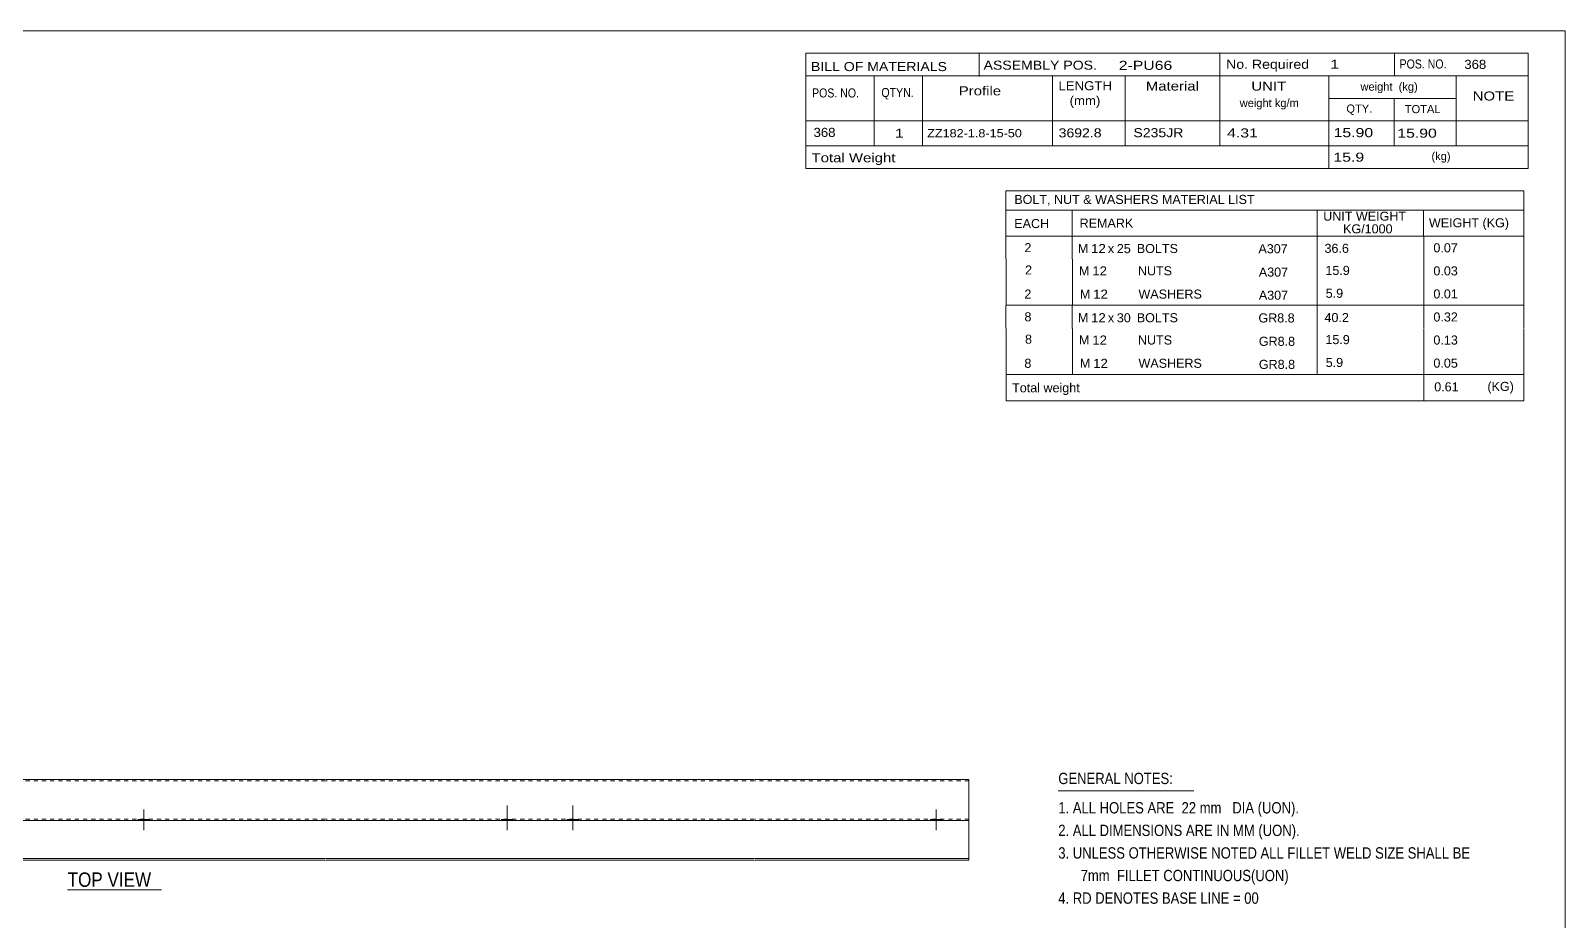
# Model space of a CAD drawing. Header units: millimetres. Extents: x 2 to 579, y 1 to 405.
# Drawn here: x 205.2 to 579, y 188.3 to 405 of the extents above; entities that cross this region are included whole.
import ezdxf

# ---------------------------------------------------------------- set-up
doc = ezdxf.new("R2010")
doc.units = ezdxf.units.MM
doc.linetypes.add('XKITLINE00', pattern=[0])
doc.linetypes.add('XKITLINE01', pattern=[4, 1, -1, 1, -1])
for name, color, linetype, lineweight in [('Bolt', 3, 'Continuous', 0), ('DrawingSheet', 5, 'Continuous', 0), ('OtherObjectType', 7, 'Continuous', 0), ('Part', 2, 'Continuous', 0)]:
    doc.layers.add(name, color=color, linetype=linetype, lineweight=lineweight)
doc.styles.add('ARIAL', font='ARIAL.TTF')
doc.styles.add('ARIAL_NARROW', font='ARIALN.TTF')

# ---------------------------------------------------------------- blocks, each defined once
blk = doc.blocks.new('*A8')
at = {"layer": 'Bolt'}
for points in [[(319.86, 212.58), (319.86, 212.94), (322.66, 212.94), (322.66, 212.58)], [(319.86, 212.58), (319.86, 212.94), (322.66, 212.94), (322.66, 212.58)], [(335.86, 212.58), (335.86, 212.94), (338.66, 212.94), (338.66, 212.58)], [(335.86, 212.58), (335.86, 212.94), (338.66, 212.94), (338.66, 212.58)]]:
    blk.add_hatch(color=3, dxfattribs=at).paths.add_polyline_path(points, flags=17)
at = {"layer": 'Bolt', "color": 3, "linetype": 'XKITLINE00', "lineweight": 0}
for p, q in [((321.26, 216.26), (321.26, 210.26)), ((321.26, 216.26), (321.26, 210.26)), ((337.26, 216.26), (337.26, 210.26)), ((337.26, 216.26), (337.26, 210.26)), ((319.86, 212.94), (319.86, 212.58)), ((319.86, 212.94), (319.86, 212.58)), ((322.66, 212.94), (322.66, 212.58)), ((322.66, 212.94), (322.66, 212.58)), ((335.86, 212.94), (335.86, 212.58)), ((335.86, 212.94), (335.86, 212.58)), ((338.66, 212.94), (338.66, 212.58)), ((338.66, 212.94), (338.66, 212.58))]:
    blk.add_line(p, q, dxfattribs=at)
blk = doc.blocks.new('*A9')
at = {"layer": 'Bolt'}
for points in [[(231.37, 212.58), (231.37, 212.94), (234.17, 212.94), (234.17, 212.58)], [(231.37, 212.58), (231.37, 212.94), (234.17, 212.94), (234.17, 212.58)], [(424.34, 212.58), (424.34, 212.94), (427.14, 212.94), (427.14, 212.58)], [(424.34, 212.58), (424.34, 212.94), (427.14, 212.94), (427.14, 212.58)]]:
    blk.add_hatch(color=3, dxfattribs=at).paths.add_polyline_path(points, flags=17)
at = {"layer": 'Bolt', "color": 3, "linetype": 'XKITLINE00', "lineweight": 0}
for p, q in [((232.77, 215.26), (232.77, 210.26)), ((232.77, 215.26), (232.77, 210.26)), ((425.74, 215.26), (425.74, 210.26)), ((425.74, 215.26), (425.74, 210.26)), ((231.37, 212.94), (231.37, 212.58)), ((231.37, 212.94), (231.37, 212.58)), ((234.17, 212.94), (234.17, 212.58)), ((234.17, 212.94), (234.17, 212.58)), ((424.34, 212.94), (424.34, 212.58)), ((424.34, 212.94), (424.34, 212.58)), ((427.14, 212.94), (427.14, 212.58)), ((427.14, 212.94), (427.14, 212.58))]:
    blk.add_line(p, q, dxfattribs=at)
blk = doc.blocks.new('*A10')
at = {"layer": 'Part', "color": 2, "linetype": 'XKITLINE00', "lineweight": 0}
for p, q in [((276.96, 222.58), (188.57, 222.58)), ((381.45, 222.58), (277.06, 222.58)), ((433.74, 222.58), (381.55, 222.58)), ((433.74, 203.3), (433.74, 222.58)), ((276.96, 212.58), (188.57, 212.58)), ((381.45, 212.58), (277.06, 212.58)), ((433.74, 212.58), (381.55, 212.58)), ((188.57, 203.3), (276.96, 203.3)), ((276.96, 202.94), (188.57, 202.94)), ((277.06, 203.3), (381.45, 203.3)), ((381.45, 202.94), (277.06, 202.94)), ((381.55, 203.3), (433.74, 203.3)), ((433.74, 202.94), (381.55, 202.94)), ((433.74, 203.3), (433.74, 202.94))]:
    blk.add_line(p, q, dxfattribs=at)
at = {"layer": 'Part', "color": 7, "linetype": 'XKITLINE01', "lineweight": 0}
for p, q in [((276.96, 222.22), (188.57, 222.22)), ((381.45, 222.22), (277.06, 222.22)), ((433.74, 222.22), (381.55, 222.22)), ((276.96, 212.94), (188.57, 212.94)), ((381.45, 212.94), (277.06, 212.94)), ((433.74, 212.94), (381.55, 212.94))]:
    blk.add_line(p, q, dxfattribs=at)
blk = doc.blocks.new('*A11')
at = {"layer": 'DrawingSheet', "color": 5, "linetype": 'XKITLINE00', "lineweight": 0}
for p, q in [((579, 405), (5, 405)), ((579, 5), (579, 405))]:
    blk.add_line(p, q, dxfattribs=at)
blk = doc.blocks.new('*A12')
at = {"layer": 'OtherObjectType', "color": 7, "linetype": 'XKITLINE00', "lineweight": 0}
for p, q in [((442.76, 365.95), (442.75, 354.95)), ((442.76, 365.95), (568.88, 365.95)), ((568.88, 365.95), (568.88, 354.95)), ((442.75, 361.3), (568.88, 361.3)), ((458.87, 361.31), (458.87, 354.95)), ((518.57, 361.31), (518.57, 354.95)), ((544.47, 361.29), (544.47, 354.95)), ((442.76, 354.92), (442.76, 349.42)), ((442.77, 354.95), (568.88, 354.95)), ((458.92, 354.95), (458.92, 349.33)), ((518.57, 354.95), (518.57, 349.33)), ((544.5, 354.95), (544.5, 349.45)), ((568.88, 354.95), (568.88, 349.45)), ((442.79, 349.33), (442.79, 343.72)), ((458.95, 349.33), (458.95, 343.71)), ((518.57, 349.33), (518.57, 343.71)), ((544.5, 349.33), (544.5, 343.83)), ((568.88, 349.33), (568.88, 343.83)), ((442.79, 343.7), (442.79, 338.13)), ((458.95, 343.71), (458.95, 338.09)), ((518.57, 343.71), (518.57, 338.09)), ((544.5, 343.71), (544.5, 338.1)), ((568.88, 343.71), (568.88, 338.1)), ((568.88, 338.1), (442.75, 338.13)), ((442.76, 338.06), (442.76, 332.56)), ((458.92, 338.09), (458.92, 332.47)), ((518.57, 338.09), (518.57, 332.47)), ((544.5, 338.09), (544.5, 332.59)), ((568.88, 338.09), (568.88, 332.59)), ((442.79, 332.47), (442.79, 326.86)), ((458.95, 332.47), (458.95, 326.86)), ((518.57, 332.47), (518.57, 326.86)), ((544.5, 332.47), (544.5, 326.97)), ((568.88, 332.47), (568.88, 326.97)), ((442.79, 326.84), (442.79, 321.27)), ((458.95, 326.85), (458.95, 321.24)), ((518.57, 326.86), (518.57, 321.24)), ((544.5, 326.85), (544.5, 321.25)), ((568.88, 326.85), (568.88, 321.24)), ((568.88, 321.24), (442.75, 321.27)), ((442.78, 321.24), (442.78, 314.83)), ((442.85, 321.23), (568.87, 321.24)), ((544.5, 321.2), (544.5, 314.79)), ((568.87, 321.21), (568.87, 314.79)), ((442.77, 314.79), (568.87, 314.79))]:
    blk.add_line(p, q, dxfattribs=at)
at = {"layer": 'OtherObjectType', "color": 7, "style": 'ARIAL_NARROW'}
for s, width, p in [('BOLT, NUT & WASHERS MATERIAL LIST', 1.211571, (444.79, 362.79)), ('EACH', 1.211571, (444.78, 356.92)), ('REMARK', 1.211571, (460.7, 357.01)), ('UNIT WEIGHT', 1.211571, (520.03, 358.72)), ('WEIGHT (KG)', 1.211571, (545.78, 357.1)), (' KG/1000', 1.211571, (524.02, 355.63)), ('2', 1.211571, (447.26, 351.05)), ('M', 1.211571, (460.26, 350.85)), ('12', 1.275, (463.5, 350.83)), ('x', 1.211571, (467.58, 350.83)), ('25', 1.211571, (469.76, 350.82)), ('BOLTS', 1.211571, (474.63, 350.84)), ('A307', 1.211571, (504.25, 350.79)), ('36.6', 1.211571, (520.34, 350.88)), ('0.07', 1.211571, (546.87, 351.01)), ('2', 1.211571, (447.4, 345.61)), ('NUTS', 1.211571, (474.91, 345.41)), ('15.9', 1.211571, (520.56, 345.5)), ('M', 1.211571, (460.54, 345.41)), ('12', 1.275, (463.78, 345.39)), ('A307', 1.211571, (504.35, 345.09)), ('0.03', 1.211571, (546.87, 345.39)), ('2', 1.211571, (447.24, 339.74)), ('M', 1.211571, (460.76, 339.74)), ('12', 1.275, (464, 339.72)), ('WASHERS', 1.211571, (475.04, 339.73)), ('A307', 1.211571, (504.35, 339.47)), ('5.9', 1.211571, (520.64, 339.94)), ('0.01', 1.211571, (546.87, 339.78)), ('8', 1.211571, (447.26, 334.2)), ('M', 1.211571, (460.26, 333.99)), ('12', 1.275, (463.5, 333.97)), ('x', 1.211571, (467.58, 333.97)), ('30', 1.211571, (469.76, 333.96)), ('BOLTS', 1.211571, (474.63, 333.98)), ('GR8.8', 1.211571, (504.25, 333.93)), ('40.2', 1.211571, (520.34, 334.02)), ('0.32', 1.211571, (546.87, 334.16)), ('8', 1.211571, (447.4, 328.75)), ('M', 1.211571, (460.54, 328.56)), ('12', 1.275, (463.78, 328.54)), ('NUTS', 1.211571, (474.91, 328.55)), ('GR8.8', 1.211571, (504.35, 328.23)), ('15.9', 1.211571, (520.56, 328.65)), ('0.13', 1.211571, (546.87, 328.54)), ('5.9', 1.211571, (520.64, 323.08)), ('8', 1.211571, (447.24, 322.88)), ('M', 1.211571, (460.76, 322.88)), ('12', 1.275, (464, 322.86)), ('WASHERS', 1.211571, (475.04, 322.88)), ('GR8.8', 1.211571, (504.35, 322.61)), ('0.05', 1.211571, (546.87, 322.92)), ('Total weight', 1.211571, (444.26, 316.91)), ('0.61', 1.211571, (547.07, 317.14)), ('(KG)', 1.211571, (560.02, 317.24))]:
    blk.add_text(s, height=2.2, dxfattribs=dict(at, width=width)).set_placement(p)
blk = doc.blocks.new('*A13')
at = {"layer": 'OtherObjectType', "color": 7, "linetype": 'XKITLINE00', "lineweight": 0}
blk.add_line((455.5, 219.82), (488.5, 219.82), dxfattribs=at)
at = {"layer": 'OtherObjectType', "color": 7, "style": 'ARIAL_NARROW', "width": 1.008832}
for s, p in [('GENERAL NOTES:', (455.5, 221.47)), ('1. ALL HOLES ARE  22 mm   DIA (UON).', (455.5, 214.32)), ('2. ALL DIMENSIONS ARE IN MM (UON).', (455.5, 208.82)), ('3. UNLESS OTHERWISE NOTED ALL FILLET WELD SIZE SHALL BE', (455.5, 203.32)), ('7mm  FILLET CONTINUOUS(UON)', (460.95, 197.82)), ('4. RD DENOTES BASE LINE = 00', (455.5, 192.32))]:
    blk.add_text(s, height=2.75, dxfattribs=at).set_placement(p)
blk = doc.blocks.new('*A17')
at = {"layer": 'OtherObjectType', "color": 7, "linetype": 'XKITLINE00', "lineweight": 0}
for p, q in [((393.98, 399.5), (569.98, 399.5)), ((393.98, 399.5), (393.98, 388.5)), ((436.26, 399.42), (436.26, 393.87)), ((494.85, 394), (494.85, 399.5)), ((537.43, 393.96), (537.43, 399.42)), ((569.98, 394), (569.98, 399.5)), ((393.98, 394), (569.98, 394)), ((410.64, 394), (410.64, 383)), ((422.4, 393.98), (422.4, 383.03)), ((454.12, 393.99), (454.13, 383)), ((471.78, 393.98), (471.78, 383)), ((494.85, 393.98), (494.85, 383)), ((521.43, 394), (521.43, 383)), ((552.42, 394), (552.42, 383)), ((569.98, 394), (569.98, 388.5)), ((393.98, 388.5), (393.98, 383)), ((521.45, 388.52), (552.45, 388.52)), ((537.28, 388.52), (537.28, 383)), ((569.98, 388.5), (569.98, 383)), ((393.98, 383), (569.98, 383)), ((393.98, 383), (393.98, 376.95)), ((410.63, 383), (410.63, 376.95)), ((422.44, 382.99), (422.44, 376.95)), ((454.12, 383), (454.11, 376.95)), ((471.79, 383), (471.79, 376.95)), ((494.87, 383), (494.87, 376.95)), ((521.44, 383), (521.44, 376.95)), ((537.33, 382.95), (537.33, 376.95)), ((552.43, 383), (552.43, 376.95)), ((569.98, 383), (569.98, 376.95)), ((393.98, 376.95), (569.98, 376.95)), ((393.98, 376.95), (393.98, 371.45)), ((521.44, 376.95), (521.44, 371.45)), ((569.98, 376.95), (569.98, 371.45)), ((393.98, 371.45), (569.98, 371.45))]:
    blk.add_line(p, q, dxfattribs=at)
at = {"layer": 'OtherObjectType', "color": 7, "style": 'ARIAL_NARROW'}
for s, height, width, p in [('BILL OF MATERIALS', 2.2, 1.36, (395.25, 395.16)), ('ASSEMBLY POS.', 2.2, 1.36, (437.3, 395.5)), ('2-PU66', 2.2, 1.525501, (470.23, 395.46)), ('No. Required', 2.2, 1.36, (496.39, 395.72)), ('1', 2.2, 1.525501, (521.75, 395.72)), ('POS. NO.', 2.2, 1.02, (538.63, 395.79)), ('368', 2.2, 1.270501, (554.4, 395.69)), ('LENGTH', 2.2, 1.275, (455.54, 390.49)), ('Material', 2.2, 1.445, (476.81, 390.41)), ('UNIT', 2.2, 1.445, (502.52, 390.4)), ('POS. NO.', 2.2, 1.02, (395.53, 388.74)), ('QTYN.', 2.2, 1.02, (412.42, 388.84)), ('Profile', 2.2, 1.445, (431.26, 389.25)), ('(mm)', 2.2, 1.275, (458.26, 386.86)), ('weight  (kg)', 1.98, 1.19, (529.11, 390.39)), ('NOTE', 2.2, 1.445, (556.44, 387.99)), ('weight kg/m', 1.98, 1.19, (499.69, 386.4)), ('QTY.', 1.98, 1.19, (525.68, 385.03)), ('TOTAL', 1.98, 1.19, (539.9, 384.91)), ('368', 2.2, 1.270501, (395.89, 379.12)), ('S235JR', 2.2, 1.355501, (473.81, 379.05)), ('15.90', 2.2, 1.525501, (522.57, 379.07)), ('1', 2.2, 1.525501, (415.71, 378.91)), ('ZZ182-1.8-15-50', 1.98, 1.355501, (423.56, 379.04)), ('3692.8', 2.2, 1.355501, (455.59, 379.01)), ('4.31', 2.2, 1.525501, (496.62, 378.99)), ('15.90', 2.2, 1.525501, (538.08, 378.94)), ('Total Weight', 2.2, 1.445, (395.4, 372.94)), ('15.9', 2.2, 1.525501, (522.52, 373.09)), ('(kg)', 1.98, 1.19, (546.4, 373.46))]:
    blk.add_text(s, height=height, dxfattribs=dict(at, width=width)).set_placement(p)
blk = doc.blocks.new('*A37')
at = {"layer": 'OtherObjectType', "color": 7, "linetype": 'XKITLINE00', "lineweight": 0}
blk.add_line((214.21, 195.69), (237.03, 195.69), dxfattribs=at)
at = {"layer": 'OtherObjectType', "color": 7, "style": 'ARIAL', "width": 0.85}
blk.add_text('TOP VIEW', height=3.5, dxfattribs=at).set_placement((214.21, 196.44))

msp = doc.modelspace()

# ---------------------------------------------------------------- block references
at = {"lineweight": 0}
for name in ['*A11', '*A17', '*A12', '*A13', '*A9', '*A8', '*A37']:
    msp.add_blockref(name, (0, 0), dxfattribs=at)
at = {"layer": 'Part', "lineweight": 0}
msp.add_blockref('*A10', (0, 0), dxfattribs=at)

doc.saveas('drawing.dxf')
